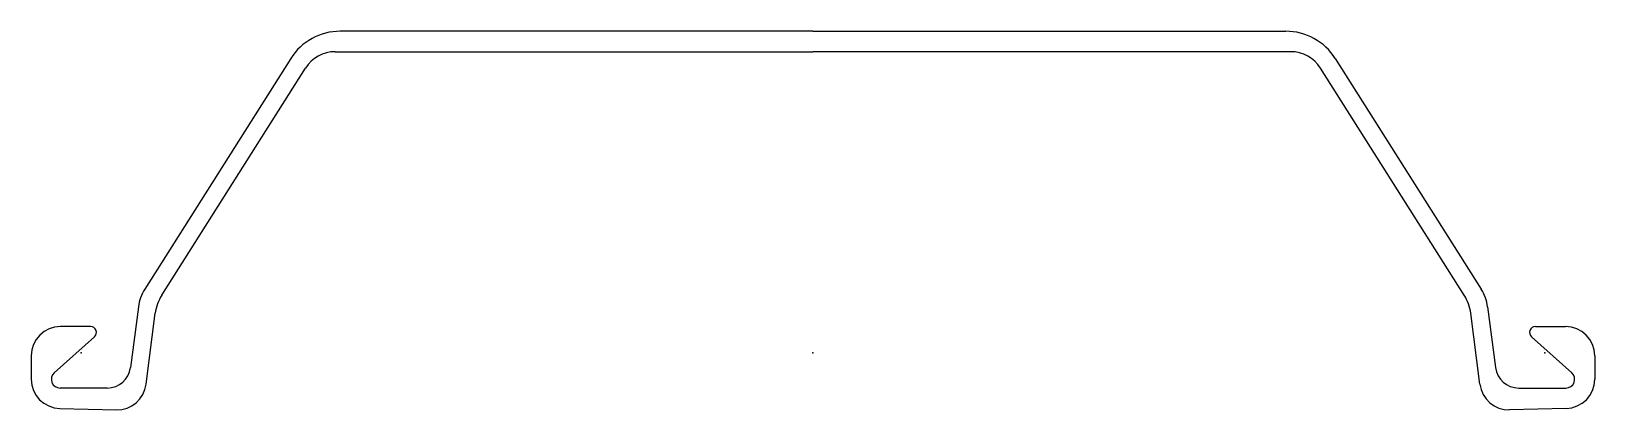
# Model space of a CAD drawing. Extents: x -17 to 517, y -19 to 110.
import ezdxf

# ---------------------------------------------------------------- set-up
doc = ezdxf.new("R2010")
doc.units = 0
doc.header["$MEASUREMENT"] = 0
doc.layers.get('0').update_dxf_attribs({"color": 5, "linetype": 'CONTINUOUS'})

msp = doc.modelspace()

# ---------------------------------------------------------------- linework, layer by layer
at = {"linetype": 'Continuous'}
for p, q in [((250, 110), (88.54761, 110)), ((250, 110), (411.45239, 110)), ((86.81054, 103), (250, 103)), ((413.18945, 103), (250, 103)), ((71.64256, 100.68734), (21.77322, 21.80486)), ((27.55296, 19.72441), (76.66753, 97.41244)), ((472.44705, 19.72441), (423.33246, 97.41244)), ((428.35745, 100.68734), (478.22678, 21.80486)), ((19.57534, 15.70892), (16.90016, -5.02377)), ((22.21193, -10.71742), (25.35518, 13.62947)), ((477.78806, -10.71742), (474.64481, 13.62947)), ((480.42465, 15.70892), (483.09985, -5.02377)), ((-9.13958, -6.76303), (4.59306, 5.50869)), ((3.26039, 9), (-7, 9)), ((509.13959, -6.76303), (495.40695, 5.50869)), ((496.73959, 9), (507, 9)), ((-17, -1), (-17, -8.99597)), ((517, -1), (517, -8.99597)), ((8.96594, -12), (-7.14059, -12)), ((491.03406, -12), (507.14059, -12)), ((-7.22853, -18.99336), (12.06571, -19.4344)), ((507.22852, -18.99336), (487.9343, -19.4344))]:
    msp.add_line(p, q, dxfattribs=at)
for centre, radius, start, end in [((88.54761, 90), 20, 90, 147.69901), ((411.45239, 90), 20, 32.30098, 90), ((86.81054, 91), 12, 90, 147.69883), ((413.18945, 91), 12, 32.30119, 90), ((34.45201, 13.78935), 15, 147.69901, 172.64762), ((465.54797, 13.78935), 15, 7.35237, 32.30096), ((40.23172, 11.70886), 15, 147.69882, 172.64364), ((459.76828, 11.70886), 15, 7.35636, 32.30116), ((-7, -1), 10, 90, 180), ((3.26039, 7), 2, 311.78452, 90), ((496.73959, 7), 2, 90, 228.21592), ((507, -1), 10, 0, 90), ((8.96594, -4), 8, 270, 352.64762), ((491.03406, -4), 8, 187.3524, 270), ((-7, -8.99597), 10, 180, 268.69053), ((-7.14059, -9), 3, 131.78451, 270), ((507.14059, -9), 3, 270, 48.21549), ((507, -8.99597), 10, 271.30941, 0), ((12.29424, -9.43701), 10, 268.69053, 352.64364), ((487.70575, -9.43701), 10, 187.35636, 271.30959)]:
    msp.add_arc(centre, radius, start, end, dxfattribs=at)
for p in [(0, 0), (250, 0), (500, 0)]:
    msp.add_point(p, dxfattribs=at)

doc.saveas('drawing.dxf')
